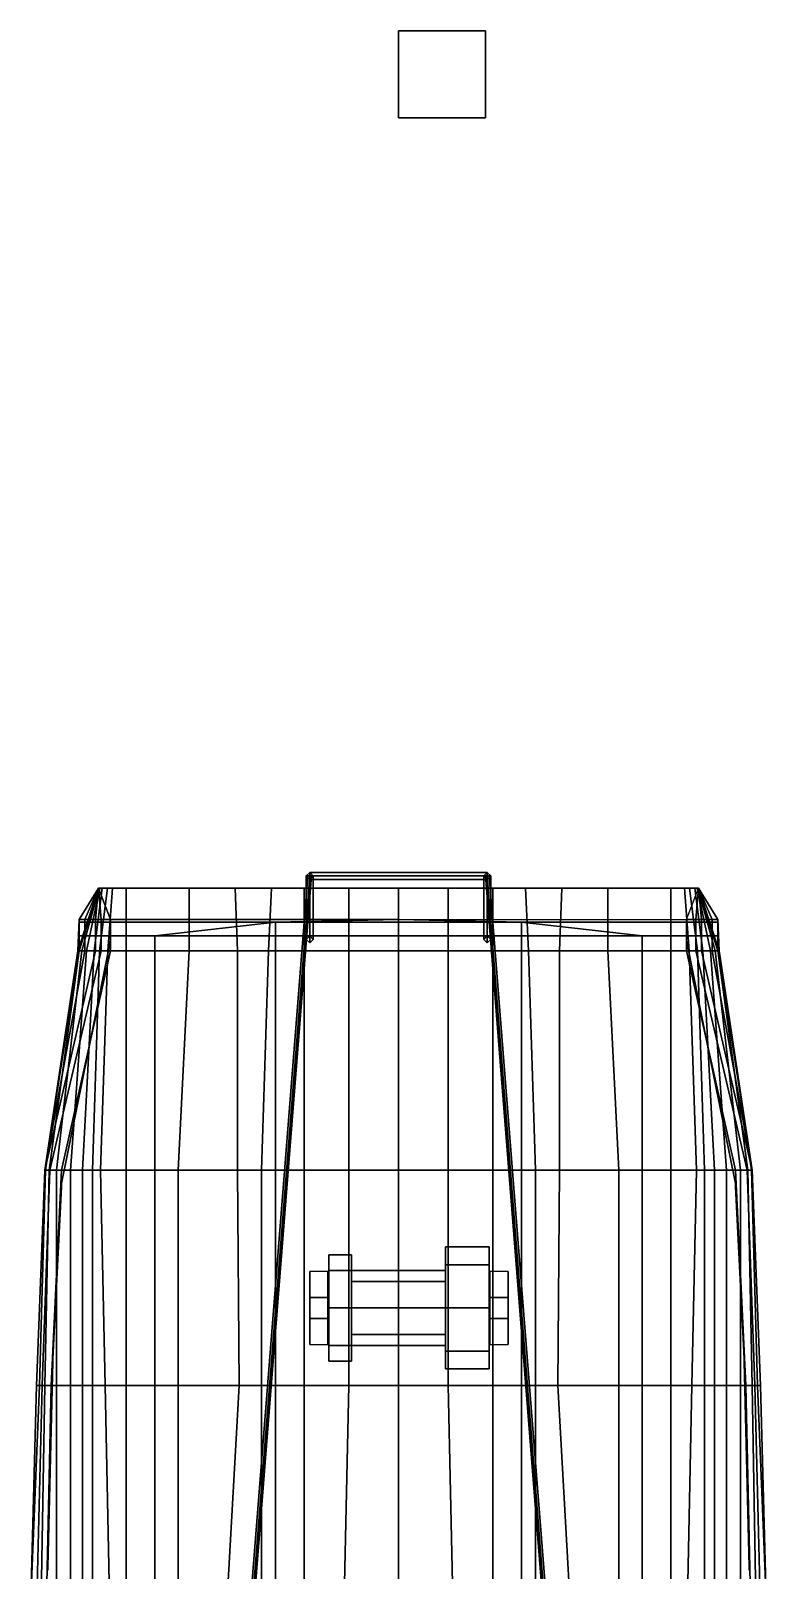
# Model space of a CAD drawing. Header units: millimetres. Extents: x -4.2 to 4.2, y -36.1 to 45.6.
# Drawn here: x -4.23 to 4.23, y 27.95 to 45.62 of the extents above; entities that cross this region are included whole.
import ezdxf

# ---------------------------------------------------------------- set-up
doc = ezdxf.new("R2010")
doc.units = ezdxf.units.MM
for name, color, linetype in [('h2', 7, 'Continuous'), ('railings', 6, 'Continuous'), ('superstructure', 3, 'Continuous')]:
    doc.layers.add(name, color=color, linetype=linetype)

msp = doc.modelspace()

# ---------------------------------------------------------------- linework, layer by layer
for points in [[(1, 45.62, 1), (1, 45.62), (0, 45.62), (0, 45.62, 1)], [(1, 45.62), (1, 44.62), (0, 44.62), (0, 45.62)], [(0, 45.62), (0, 44.62), (0, 44.62, 1), (0, 45.62, 1)], [(0, 45.62, 1), (0, 44.62, 1), (1, 44.62, 1), (1, 45.62, 1)], [(1, 44.62, 1), (1, 44.62), (1, 45.62), (1, 45.62, 1)], [(0, 44.62, 1), (0, 44.62), (1, 44.62), (1, 44.62, 1)], [(-3.445, 35.78, 0.245), (-3.445, 35.78, -0.21), (-3.685, 35.06, -0.21), (-3.67, 35.42, 1.425)], [(-3.445, 35.78, 0.245), (-3.445, 35.78, 0.245), (-3.67, 35.42, 1.425), (-3.605, 35.42, 2)], [(-3.445, 35.78, 0.245), (-3.445, 35.78, 0.245), (-3.605, 35.42, 2), (-3.48, 35.42, 2.575)], [(-3.445, 35.78, 0.245), (-3.445, 35.78, 0.245), (-3.48, 35.42, 2.575), (-3.415, 35.42, 2.675)], [(-3.445, 35.78, 0.245), (-3.445, 35.78, 0.245), (-3.415, 35.42, 2.675), (-3.31, 35.42, 2.72)], [(0, 35.78, 0.245), (-3.445, 35.78, 0.245), (-3.31, 35.42, 2.72), (0, 35.42, 2.82)], [(0, 35.78, -0.21), (-3.445, 35.78, -0.21), (-3.445, 35.78, 0.245), (0, 35.78, 0.245)], [(3.445, 35.78, 0.245), (0, 35.78, 0.245), (0, 35.42, 2.82), (3.31, 35.42, 2.72)], [(-3.67, 35.42, 1.425), (-3.685, 35.06, -0.21), (-3.685, 35.06, -0.21), (-3.67, 35.39, 1.605)], [(-3.67, 35.39, 1.605), (-3.685, 35.06, -0.21), (-3.685, 35.06, -0.21), (-3.67, 35.23, 1.735)], [(-3.605, 35.42, 2), (-3.67, 35.42, 1.425), (-3.67, 35.39, 1.605), (-3.605, 35.39, 2.18)], [(-3.605, 35.39, 2.18), (-3.67, 35.39, 1.605), (-3.67, 35.23, 1.735), (-3.605, 35.23, 2.31)], [(-3.48, 35.42, 2.575), (-3.605, 35.42, 2), (-3.605, 35.39, 2.18), (-3.48, 35.39, 2.755)], [(-3.48, 35.39, 2.755), (-3.605, 35.39, 2.18), (-3.605, 35.23, 2.31), (-3.48, 35.23, 2.885)], [(-3.415, 35.42, 2.675), (-3.48, 35.42, 2.575), (-3.48, 35.39, 2.755), (-3.415, 35.39, 2.855)], [(-3.415, 35.39, 2.855), (-3.48, 35.39, 2.755), (-3.48, 35.23, 2.885), (-3.415, 35.23, 2.985)], [(-3.31, 35.42, 2.72), (-3.415, 35.42, 2.675), (-3.415, 35.39, 2.855), (-3.31, 35.39, 2.9)], [(-3.31, 35.39, 2.9), (-3.415, 35.39, 2.855), (-3.415, 35.23, 2.985), (-3.31, 35.23, 3.03)], [(0, 35.42, 2.82), (-3.31, 35.42, 2.72), (-3.31, 35.39, 2.9), (-1.415, 35.39, 2.98)], [(-1.415, 35.39, 2.98), (-3.31, 35.39, 2.9), (-3.31, 35.23, 3.03), (-2.8, 35.23, 3.055)], [(-1.415, 35.39, 2.98), (-1.415, 35.39, 2.98), (-2.8, 35.23, 3.055), (-1.415, 35.23, 3.11)], [(0, 35.42, 2.82), (0, 35.42, 2.82), (-1.415, 35.39, 2.98)], [(0, 35.42, 2.82), (0, 35.42, 2.82), (-1.415, 35.39, 2.98), (0, 35.39, 3)], [(0, 35.39, 3), (-1.415, 35.39, 2.98), (-1.415, 35.23, 3.11), (0, 35.23, 3.13)], [(-3.67, 35.23, 1.735), (-3.685, 35.06, -0.21), (-3.685, 35.06, -0.21), (-3.67, 35.06, 1.735)], [(-3.605, 35.23, 2.31), (-3.67, 35.23, 1.735), (-3.67, 35.06, 1.735), (-3.605, 35.06, 2.31)], [(-3.48, 35.23, 2.885), (-3.605, 35.23, 2.31), (-3.605, 35.06, 2.31), (-3.48, 35.06, 2.885)], [(-3.415, 35.23, 2.985), (-3.48, 35.23, 2.885), (-3.48, 35.06, 2.885), (-3.415, 35.06, 2.985)], [(-3.31, 35.23, 3.03), (-3.415, 35.23, 2.985), (-3.415, 35.06, 2.985), (-3.31, 35.06, 3.03)], [(-3.48, 35.06, 2.885), (-4.065, 32.54, -0.21), (-4.065, 32.54, -0.21), (-4.065, 32.54, 2.885)], [(-3.415, 35.06, 2.985), (-3.48, 35.06, 2.885), (-4.065, 32.54, 2.885), (-4.005, 32.54, 2.965)], [(-3.605, 35.06, 2.31), (-3.67, 35.06, 1.735), (-4.065, 32.54, -0.21)], [(-3.67, 35.06, 1.735), (-3.685, 35.06, -0.21), (-3.685, 35.06, -0.21), (-4.065, 32.54, -0.21)], [(-3.48, 35.06, 2.885), (-3.605, 35.06, 2.31), (-4.065, 32.54, -0.21)], [(-3.31, 35.06, 3.03), (-3.415, 35.06, 2.985), (-4.005, 32.54, 2.965), (-3.87, 32.54, 3)], [(-4.065, 32.54, 2.885), (-4.065, 32.54, -0.21), (-4.16, 30.07, -0.21), (-4.16, 30.07, 2.885)], [(-4.005, 32.54, 2.965), (-4.065, 32.54, 2.885), (-4.16, 30.07, 2.885), (-4.095, 30.07, 2.965)], [(-3.87, 32.54, 3), (-4.005, 32.54, 2.965), (-4.095, 30.07, 2.965), (-3.99, 30.07, 2.995)], [(-4.16, 30.07, 2.885), (-4.16, 30.07, -0.21), (-4.225, 27.62, -0.21), (-4.225, 27.62, 2.885)], [(-4.095, 30.07, 2.965), (-4.16, 30.07, 2.885), (-4.225, 27.62, 2.885), (-4.155, 27.62, 2.965)], [(-3.99, 30.07, 2.995), (-4.095, 30.07, 2.965), (-4.155, 27.62, 2.965), (-4.045, 27.62, 2.99)]]:
    msp.add_3dface(points)
at = {"color": 1}
for points in [[(-3.44, 35.78, -0.52), (-3.44, 35.78, -0.52), (-3.67, 35.06, -0.52), (-3.685, 35.06, -0.345)], [(-3.445, 35.78, -0.21), (-3.44, 35.78, -0.52), (-3.685, 35.06, -0.345), (-3.685, 35.06, -0.21)], [(-3.44, 35.78, -0.52), (-3.44, 35.78, -0.52), (-3.64, 35.06, -0.64), (-3.67, 35.06, -0.52)], [(-3.44, 35.78, -0.52), (-3.43, 35.78, -0.67), (-3.585, 35.06, -0.74), (-3.64, 35.06, -0.64)], [(-3.43, 35.78, -0.67), (-3.405, 35.78, -0.735), (-3.495, 35.06, -0.825), (-3.585, 35.06, -0.74)], [(-3.405, 35.78, -0.735), (-3.345, 35.78, -0.785), (-3.435, 35.06, -0.855), (-3.495, 35.06, -0.825)], [(-1.46, 35.78, -0.345), (-1.875, 35.78, -0.345), (-3.445, 35.78, -0.21), (0, 35.78, -0.21)], [(-2.405, 35.78, -0.475), (-3.13, 35.78, -0.73), (-3.445, 35.78, -0.21)], [(-1.875, 35.78, -0.345), (-2.405, 35.78, -0.475), (-3.445, 35.78, -0.21)], [(-3.13, 35.78, -0.73), (-3.285, 35.78, -0.785), (-3.445, 35.78, -0.21)], [(-3.285, 35.78, -0.785), (-3.345, 35.78, -0.785), (-3.44, 35.78, -0.52), (-3.445, 35.78, -0.21)], [(-3.345, 35.78, -0.785), (-3.405, 35.78, -0.735), (-3.43, 35.78, -0.67), (-3.44, 35.78, -0.52)], [(-3.34, 35.06, -0.855), (-3.435, 35.06, -0.855), (-3.345, 35.78, -0.785), (-3.285, 35.78, -0.785)], [(-3.13, 35.06, -0.75), (-3.34, 35.06, -0.855), (-3.285, 35.78, -0.785), (-3.13, 35.78, -0.73)], [(-2.405, 35.06, -0.5), (-3.13, 35.06, -0.75), (-3.13, 35.78, -0.73), (-2.405, 35.78, -0.475)], [(-1.85, 35.06, -0.42), (-2.405, 35.06, -0.5), (-2.405, 35.78, -0.475), (-1.875, 35.78, -0.345)], [(-1.495, 35.06, -0.42), (-1.85, 35.06, -0.42), (-1.875, 35.78, -0.345), (-1.46, 35.78, -0.345)], [(-1.085, 35.06, -0.485), (-1.495, 35.06, -0.42), (-1.46, 35.78, -0.345), (-1.085, 35.78, -0.405)], [(-1.085, 35.78, -0.405), (-1.46, 35.78, -0.345), (0, 35.78, -0.21)], [(-0.57, 35.06, -0.595), (-1.085, 35.06, -0.485), (-1.085, 35.78, -0.405), (-0.57, 35.78, -0.535)], [(-0.57, 35.78, -0.54), (-1.085, 35.78, -0.405), (0, 35.78, -0.21)], [(0, 35.06, -0.77), (-0.57, 35.06, -0.595), (-0.57, 35.78, -0.535), (0, 35.78, -0.715)], [(0, 35.78, -0.715), (-0.57, 35.78, -0.54), (0, 35.78, -0.21)], [(-3.685, 35.06, -0.21), (-3.685, 35.06, -0.345), (-4.055, 32.54, -0.345), (-4.065, 32.54, -0.21)], [(-3.685, 35.06, -0.345), (-3.67, 35.06, -0.52), (-4.015, 32.54, -0.52), (-4.055, 32.54, -0.345)], [(-3.67, 35.06, -0.52), (-3.64, 35.06, -0.64), (-3.93, 32.54, -0.685), (-4.015, 32.54, -0.52)], [(-3.64, 35.06, -0.64), (-3.585, 35.06, -0.74), (-3.77, 32.54, -0.84), (-3.93, 32.54, -0.685)], [(-3.585, 35.06, -0.74), (-3.495, 35.06, -0.825), (-3.63, 32.54, -0.93), (-3.77, 32.54, -0.84)], [(-3.495, 35.06, -0.825), (-3.435, 35.06, -0.855), (-3.515, 32.54, -0.97), (-3.63, 32.54, -0.93)], [(-3.425, 32.54, -0.97), (-3.515, 32.54, -0.97), (-3.435, 35.06, -0.855), (-3.34, 35.06, -0.855)], [(-3.13, 32.54, -0.82), (-3.425, 32.54, -0.97), (-3.34, 35.06, -0.855), (-3.13, 35.06, -0.75)], [(-2.53, 32.54, -0.515), (-3.13, 32.54, -0.82), (-3.13, 35.06, -0.75), (-2.405, 35.06, -0.5)], [(-1.85, 32.54, -0.46), (-2.53, 32.54, -0.515), (-2.405, 35.06, -0.5), (-1.85, 35.06, -0.42)], [(-1.575, 32.54, -0.46), (-1.85, 32.54, -0.46), (-1.85, 35.06, -0.42), (-1.495, 35.06, -0.42)], [(-1.085, 32.54, -0.53), (-1.575, 32.54, -0.46), (-1.495, 35.06, -0.42), (-1.085, 35.06, -0.485)], [(-0.57, 32.54, -0.64), (-1.085, 32.54, -0.53), (-1.085, 35.06, -0.485), (-0.57, 35.06, -0.595)], [(0, 32.54, -0.83), (-0.57, 32.54, -0.64), (-0.57, 35.06, -0.595), (0, 35.06, -0.77)], [(-4.065, 32.54, -0.21), (-4.055, 32.54, -0.345), (-4.125, 30.07, -0.525), (-4.16, 30.07, -0.21)], [(-4.055, 32.54, -0.345), (-4.015, 32.54, -0.52), (-4.065, 30.07, -0.68), (-4.125, 30.07, -0.525)], [(-4.015, 32.54, -0.52), (-3.93, 32.54, -0.685), (-3.93, 30.07, -0.875), (-4.065, 30.07, -0.68)], [(-3.93, 32.54, -0.685), (-3.77, 32.54, -0.84), (-3.77, 30.07, -1.005), (-3.93, 30.07, -0.875)], [(-3.77, 32.54, -0.84), (-3.63, 32.54, -0.93), (-3.63, 30.07, -1.07), (-3.77, 30.07, -1.005)], [(-3.63, 32.54, -0.93), (-3.515, 32.54, -0.97), (-3.515, 30.07, -1.09), (-3.63, 30.07, -1.07)], [(-3.37, 30.07, -1.09), (-3.515, 30.07, -1.09), (-3.515, 32.54, -0.97), (-3.425, 32.54, -0.97)], [(-3.13, 30.07, -0.96), (-3.37, 30.07, -1.09), (-3.425, 32.54, -0.97), (-3.13, 32.54, -0.82)], [(-2.53, 30.07, -0.66), (-3.13, 30.07, -0.96), (-3.13, 32.54, -0.82), (-2.53, 32.54, -0.515)], [(-1.83, 30.07, -0.485), (-2.53, 30.07, -0.66), (-2.53, 32.54, -0.515), (-1.85, 32.54, -0.46)], [(-1.575, 30.07, -0.485), (-1.83, 30.07, -0.485), (-1.85, 32.54, -0.46), (-1.575, 32.54, -0.46)], [(-1.085, 30.07, -0.575), (-1.575, 30.07, -0.485), (-1.575, 32.54, -0.46), (-1.085, 32.54, -0.53)], [(-0.57, 30.07, -0.735), (-1.085, 30.07, -0.575), (-1.085, 32.54, -0.53), (-0.57, 32.54, -0.64)], [(0, 30.07, -0.985), (-0.57, 30.07, -0.735), (-0.57, 32.54, -0.64), (0, 32.54, -0.83)], [(-4.125, 30.07, -0.525), (-4.065, 30.07, -0.68), (-4.105, 27.62, -0.84), (-4.225, 27.62, -0.525)], [(-4.16, 30.07, -0.21), (-4.125, 30.07, -0.525), (-4.225, 27.62, -0.525), (-4.225, 27.62, -0.21)], [(-4.065, 30.07, -0.68), (-3.93, 30.07, -0.875), (-3.93, 27.62, -1.055), (-4.105, 27.62, -0.84)], [(-3.93, 30.07, -0.875), (-3.77, 30.07, -1.005), (-3.77, 27.62, -1.17), (-3.93, 27.62, -1.055)], [(-3.77, 30.07, -1.005), (-3.63, 30.07, -1.07), (-3.63, 27.62, -1.225), (-3.77, 27.62, -1.17)], [(-3.63, 30.07, -1.07), (-3.515, 30.07, -1.09), (-3.515, 27.62, -1.25), (-3.63, 27.62, -1.225)], [(-3.32, 27.62, -1.25), (-3.515, 27.62, -1.25), (-3.515, 30.07, -1.09), (-3.37, 30.07, -1.09)], [(-3.13, 27.62, -1.17), (-3.32, 27.62, -1.25), (-3.37, 30.07, -1.09), (-3.13, 30.07, -0.96)], [(-2.53, 27.62, -0.84), (-3.13, 27.62, -1.17), (-3.13, 30.07, -0.96), (-2.53, 30.07, -0.66)], [(-1.97, 27.62, -0.7), (-2.53, 27.62, -0.84), (-2.53, 30.07, -0.66), (-1.83, 30.07, -0.485)], [(-1.575, 27.62, -0.7), (-1.97, 27.62, -0.7), (-1.83, 30.07, -0.485), (-1.575, 30.07, -0.485)], [(-1.085, 27.62, -0.835), (-1.575, 27.62, -0.7), (-1.575, 30.07, -0.485), (-1.085, 30.07, -0.575)], [(-0.625, 27.62, -1.065), (-1.085, 27.62, -0.835), (-1.085, 30.07, -0.575), (-0.57, 30.07, -0.735)], [(0, 27.62, -1.48), (-0.625, 27.62, -1.065), (-0.57, 30.07, -0.735), (0, 30.07, -0.985)]]:
    msp.add_3dface(points, dxfattribs=at)
at = {"color": 2}
for points in [[(-2.8, 35.23, 3.055), (-3.31, 35.23, 3.03), (-3.31, 35.06, 3.03), (-2.8, 35.06, 3.055)], [(-1.415, 35.23, 3.11), (-2.8, 35.23, 3.055), (-2.8, 35.06, 3.055), (-1.415, 35.06, 3.11)], [(0, 35.23, 3.13), (-1.415, 35.23, 3.11), (-1.415, 35.06, 3.11), (0, 35.06, 3.13)], [(-2.8, 35.06, 3.055), (-3.31, 35.06, 3.03), (-3.87, 32.54, 3), (-2.8, 32.54, 3.055)], [(-1.415, 35.06, 3.11), (-2.8, 35.06, 3.055), (-2.8, 32.54, 3.055), (-1.415, 32.54, 3.11)], [(0, 35.06, 3.13), (-1.415, 35.06, 3.11), (-1.415, 32.54, 3.11), (0, 32.54, 3.13)], [(-2.8, 32.54, 3.055), (-3.87, 32.54, 3), (-3.99, 30.07, 2.995), (-2.8, 30.07, 3.055)], [(-1.415, 32.54, 3.11), (-2.8, 32.54, 3.055), (-2.8, 30.07, 3.055), (-1.415, 30.07, 3.11)], [(0, 32.54, 3.13), (-1.415, 32.54, 3.11), (-1.415, 30.07, 3.11), (0, 30.07, 3.13)], [(-2.8, 30.07, 3.055), (-3.99, 30.07, 2.995), (-4.045, 27.62, 2.99), (-2.8, 27.62, 3.055)], [(-1.415, 30.07, 3.11), (-2.8, 30.07, 3.055), (-2.8, 27.62, 3.055), (-1.415, 27.62, 3.11)], [(0, 30.07, 3.13), (-1.415, 30.07, 3.11), (-1.415, 27.62, 3.11), (0, 27.62, 3.13)]]:
    msp.add_3dface(points, dxfattribs=at)
at = {"layer": 'h2'}
for points in [[(0, 35.78, -0.21), (3.445, 35.78, -0.21), (3.445, 35.78, 0.245), (0, 35.78, 0.245)], [(3.445, 35.78, 0.245), (3.445, 35.78, 0.245), (3.415, 35.42, 2.675), (3.31, 35.42, 2.72)], [(3.445, 35.78, 0.245), (3.445, 35.78, 0.245), (3.48, 35.42, 2.575), (3.415, 35.42, 2.675)], [(3.445, 35.78, 0.245), (3.445, 35.78, 0.245), (3.605, 35.42, 2), (3.48, 35.42, 2.575)], [(3.445, 35.78, 0.245), (3.445, 35.78, -0.21), (3.685, 35.06, -0.21), (3.67, 35.42, 1.425)], [(3.445, 35.78, 0.245), (3.445, 35.78, 0.245), (3.67, 35.42, 1.425), (3.605, 35.42, 2)], [(0, 35.42, 2.82), (0, 35.42, 2.82), (1.415, 35.39, 2.98), (0, 35.39, 3)], [(0, 35.42, 2.82), (0, 35.42, 2.82), (1.415, 35.39, 2.98)], [(0, 35.42, 2.82), (3.31, 35.42, 2.72), (3.31, 35.39, 2.9), (1.415, 35.39, 2.98)], [(0, 35.39, 3), (1.415, 35.39, 2.98), (1.415, 35.23, 3.11), (0, 35.23, 3.13)], [(1.415, 35.39, 2.98), (1.415, 35.39, 2.98), (2.8, 35.23, 3.055), (1.415, 35.23, 3.11)], [(1.415, 35.39, 2.98), (3.31, 35.39, 2.9), (3.31, 35.23, 3.03), (2.8, 35.23, 3.055)], [(3.31, 35.42, 2.72), (3.415, 35.42, 2.675), (3.415, 35.39, 2.855), (3.31, 35.39, 2.9)], [(3.31, 35.39, 2.9), (3.415, 35.39, 2.855), (3.415, 35.23, 2.985), (3.31, 35.23, 3.03)], [(3.415, 35.42, 2.675), (3.48, 35.42, 2.575), (3.48, 35.39, 2.755), (3.415, 35.39, 2.855)], [(3.415, 35.39, 2.855), (3.48, 35.39, 2.755), (3.48, 35.23, 2.885), (3.415, 35.23, 2.985)], [(3.48, 35.42, 2.575), (3.605, 35.42, 2), (3.605, 35.39, 2.18), (3.48, 35.39, 2.755)], [(3.48, 35.39, 2.755), (3.605, 35.39, 2.18), (3.605, 35.23, 2.31), (3.48, 35.23, 2.885)], [(3.605, 35.42, 2), (3.67, 35.42, 1.425), (3.67, 35.39, 1.605), (3.605, 35.39, 2.18)], [(3.605, 35.39, 2.18), (3.67, 35.39, 1.605), (3.67, 35.23, 1.735), (3.605, 35.23, 2.31)], [(3.67, 35.42, 1.425), (3.685, 35.06, -0.21), (3.685, 35.06, -0.21), (3.67, 35.39, 1.605)], [(3.67, 35.39, 1.605), (3.685, 35.06, -0.21), (3.685, 35.06, -0.21), (3.67, 35.23, 1.735)], [(3.31, 35.23, 3.03), (3.415, 35.23, 2.985), (3.415, 35.06, 2.985), (3.31, 35.06, 3.03)], [(3.415, 35.23, 2.985), (3.48, 35.23, 2.885), (3.48, 35.06, 2.885), (3.415, 35.06, 2.985)], [(3.48, 35.23, 2.885), (3.605, 35.23, 2.31), (3.605, 35.06, 2.31), (3.48, 35.06, 2.885)], [(3.605, 35.23, 2.31), (3.67, 35.23, 1.735), (3.67, 35.06, 1.735), (3.605, 35.06, 2.31)], [(3.67, 35.23, 1.735), (3.685, 35.06, -0.21), (3.685, 35.06, -0.21), (3.67, 35.06, 1.735)], [(3.31, 35.06, 3.03), (3.415, 35.06, 2.985), (4.005, 32.54, 2.965), (3.87, 32.54, 3)], [(3.415, 35.06, 2.985), (3.48, 35.06, 2.885), (4.065, 32.54, 2.885), (4.005, 32.54, 2.965)], [(3.48, 35.06, 2.885), (3.605, 35.06, 2.31), (4.065, 32.54, -0.21)], [(3.48, 35.06, 2.885), (4.065, 32.54, -0.21), (4.065, 32.54, -0.21), (4.065, 32.54, 2.885)], [(3.605, 35.06, 2.31), (3.67, 35.06, 1.735), (4.065, 32.54, -0.21)], [(3.67, 35.06, 1.735), (3.685, 35.06, -0.21), (3.685, 35.06, -0.21), (4.065, 32.54, -0.21)], [(3.87, 32.54, 3), (4.005, 32.54, 2.965), (4.095, 30.07, 2.965), (3.99, 30.07, 2.995)], [(4.005, 32.54, 2.965), (4.065, 32.54, 2.885), (4.16, 30.07, 2.885), (4.095, 30.07, 2.965)], [(4.065, 32.54, 2.885), (4.065, 32.54, -0.21), (4.16, 30.07, -0.21), (4.16, 30.07, 2.885)], [(3.99, 30.07, 2.995), (4.095, 30.07, 2.965), (4.155, 27.62, 2.965), (4.045, 27.62, 2.99)], [(4.095, 30.07, 2.965), (4.16, 30.07, 2.885), (4.225, 27.62, 2.885), (4.155, 27.62, 2.965)], [(4.16, 30.07, 2.885), (4.16, 30.07, -0.21), (4.225, 27.62, -0.21), (4.225, 27.62, 2.885)]]:
    msp.add_3dface(points, dxfattribs=at)
at = {"layer": 'h2', "color": 1}
for points in [[(1.46, 35.78, -0.345), (1.875, 35.78, -0.345), (3.445, 35.78, -0.21), (0, 35.78, -0.21)], [(0.57, 35.78, -0.54), (1.085, 35.78, -0.405), (0, 35.78, -0.21)], [(1.085, 35.78, -0.405), (1.46, 35.78, -0.345), (0, 35.78, -0.21)], [(0, 35.78, -0.715), (0.57, 35.78, -0.54), (0, 35.78, -0.21)], [(0, 35.06, -0.77), (0.57, 35.06, -0.595), (0.57, 35.78, -0.535), (0, 35.78, -0.715)], [(0.57, 35.06, -0.595), (1.085, 35.06, -0.485), (1.085, 35.78, -0.405), (0.57, 35.78, -0.535)], [(1.085, 35.06, -0.485), (1.495, 35.06, -0.42), (1.46, 35.78, -0.345), (1.085, 35.78, -0.405)], [(1.495, 35.06, -0.42), (1.85, 35.06, -0.42), (1.875, 35.78, -0.345), (1.46, 35.78, -0.345)], [(1.85, 35.06, -0.42), (2.405, 35.06, -0.5), (2.405, 35.78, -0.475), (1.875, 35.78, -0.345)], [(1.875, 35.78, -0.345), (2.405, 35.78, -0.475), (3.445, 35.78, -0.21)], [(2.405, 35.78, -0.475), (3.13, 35.78, -0.73), (3.445, 35.78, -0.21)], [(2.405, 35.06, -0.5), (3.13, 35.06, -0.75), (3.13, 35.78, -0.73), (2.405, 35.78, -0.475)], [(3.13, 35.78, -0.73), (3.285, 35.78, -0.785), (3.445, 35.78, -0.21)], [(3.13, 35.06, -0.75), (3.34, 35.06, -0.855), (3.285, 35.78, -0.785), (3.13, 35.78, -0.73)], [(3.285, 35.78, -0.785), (3.345, 35.78, -0.785), (3.44, 35.78, -0.52), (3.445, 35.78, -0.21)], [(3.34, 35.06, -0.855), (3.435, 35.06, -0.855), (3.345, 35.78, -0.785), (3.285, 35.78, -0.785)], [(3.345, 35.78, -0.785), (3.405, 35.78, -0.735), (3.43, 35.78, -0.67), (3.44, 35.78, -0.52)], [(3.405, 35.78, -0.735), (3.345, 35.78, -0.785), (3.435, 35.06, -0.855), (3.495, 35.06, -0.825)], [(3.43, 35.78, -0.67), (3.405, 35.78, -0.735), (3.495, 35.06, -0.825), (3.585, 35.06, -0.74)], [(3.44, 35.78, -0.52), (3.43, 35.78, -0.67), (3.585, 35.06, -0.74), (3.64, 35.06, -0.64)], [(3.445, 35.78, -0.21), (3.44, 35.78, -0.52), (3.685, 35.06, -0.345), (3.685, 35.06, -0.21)], [(3.44, 35.78, -0.52), (3.44, 35.78, -0.52), (3.67, 35.06, -0.52), (3.685, 35.06, -0.345)], [(3.44, 35.78, -0.52), (3.44, 35.78, -0.52), (3.64, 35.06, -0.64), (3.67, 35.06, -0.52)], [(0, 32.54, -0.83), (0.57, 32.54, -0.64), (0.57, 35.06, -0.595), (0, 35.06, -0.77)], [(0.57, 32.54, -0.64), (1.085, 32.54, -0.53), (1.085, 35.06, -0.485), (0.57, 35.06, -0.595)], [(1.085, 32.54, -0.53), (1.575, 32.54, -0.46), (1.495, 35.06, -0.42), (1.085, 35.06, -0.485)], [(1.575, 32.54, -0.46), (1.85, 32.54, -0.46), (1.85, 35.06, -0.42), (1.495, 35.06, -0.42)], [(1.85, 32.54, -0.46), (2.53, 32.54, -0.515), (2.405, 35.06, -0.5), (1.85, 35.06, -0.42)], [(2.53, 32.54, -0.515), (3.13, 32.54, -0.82), (3.13, 35.06, -0.75), (2.405, 35.06, -0.5)], [(3.13, 32.54, -0.82), (3.425, 32.54, -0.97), (3.34, 35.06, -0.855), (3.13, 35.06, -0.75)], [(3.425, 32.54, -0.97), (3.515, 32.54, -0.97), (3.435, 35.06, -0.855), (3.34, 35.06, -0.855)], [(3.495, 35.06, -0.825), (3.435, 35.06, -0.855), (3.515, 32.54, -0.97), (3.63, 32.54, -0.93)], [(3.585, 35.06, -0.74), (3.495, 35.06, -0.825), (3.63, 32.54, -0.93), (3.77, 32.54, -0.84)], [(3.64, 35.06, -0.64), (3.585, 35.06, -0.74), (3.77, 32.54, -0.84), (3.93, 32.54, -0.685)], [(3.67, 35.06, -0.52), (3.64, 35.06, -0.64), (3.93, 32.54, -0.685), (4.015, 32.54, -0.52)], [(3.685, 35.06, -0.345), (3.67, 35.06, -0.52), (4.015, 32.54, -0.52), (4.055, 32.54, -0.345)], [(3.685, 35.06, -0.21), (3.685, 35.06, -0.345), (4.055, 32.54, -0.345), (4.065, 32.54, -0.21)], [(0, 30.07, -0.985), (0.57, 30.07, -0.735), (0.57, 32.54, -0.64), (0, 32.54, -0.83)], [(0.57, 30.07, -0.735), (1.085, 30.07, -0.575), (1.085, 32.54, -0.53), (0.57, 32.54, -0.64)], [(1.085, 30.07, -0.575), (1.575, 30.07, -0.485), (1.575, 32.54, -0.46), (1.085, 32.54, -0.53)], [(1.575, 30.07, -0.485), (1.83, 30.07, -0.485), (1.85, 32.54, -0.46), (1.575, 32.54, -0.46)], [(1.83, 30.07, -0.485), (2.53, 30.07, -0.66), (2.53, 32.54, -0.515), (1.85, 32.54, -0.46)], [(2.53, 30.07, -0.66), (3.13, 30.07, -0.96), (3.13, 32.54, -0.82), (2.53, 32.54, -0.515)], [(3.13, 30.07, -0.96), (3.37, 30.07, -1.09), (3.425, 32.54, -0.97), (3.13, 32.54, -0.82)], [(3.37, 30.07, -1.09), (3.515, 30.07, -1.09), (3.515, 32.54, -0.97), (3.425, 32.54, -0.97)], [(3.63, 32.54, -0.93), (3.515, 32.54, -0.97), (3.515, 30.07, -1.09), (3.63, 30.07, -1.07)], [(3.77, 32.54, -0.84), (3.63, 32.54, -0.93), (3.63, 30.07, -1.07), (3.77, 30.07, -1.005)], [(3.93, 32.54, -0.685), (3.77, 32.54, -0.84), (3.77, 30.07, -1.005), (3.93, 30.07, -0.875)], [(4.015, 32.54, -0.52), (3.93, 32.54, -0.685), (3.93, 30.07, -0.875), (4.065, 30.07, -0.68)], [(4.055, 32.54, -0.345), (4.015, 32.54, -0.52), (4.065, 30.07, -0.68), (4.125, 30.07, -0.525)], [(4.065, 32.54, -0.21), (4.055, 32.54, -0.345), (4.125, 30.07, -0.525), (4.16, 30.07, -0.21)], [(0, 27.62, -1.48), (0.625, 27.62, -1.065), (0.57, 30.07, -0.735), (0, 30.07, -0.985)], [(0.625, 27.62, -1.065), (1.085, 27.62, -0.835), (1.085, 30.07, -0.575), (0.57, 30.07, -0.735)], [(1.085, 27.62, -0.835), (1.575, 27.62, -0.7), (1.575, 30.07, -0.485), (1.085, 30.07, -0.575)], [(1.575, 27.62, -0.7), (1.97, 27.62, -0.7), (1.83, 30.07, -0.485), (1.575, 30.07, -0.485)], [(1.97, 27.62, -0.7), (2.53, 27.62, -0.84), (2.53, 30.07, -0.66), (1.83, 30.07, -0.485)], [(2.53, 27.62, -0.84), (3.13, 27.62, -1.17), (3.13, 30.07, -0.96), (2.53, 30.07, -0.66)], [(3.13, 27.62, -1.17), (3.32, 27.62, -1.25), (3.37, 30.07, -1.09), (3.13, 30.07, -0.96)], [(3.32, 27.62, -1.25), (3.515, 27.62, -1.25), (3.515, 30.07, -1.09), (3.37, 30.07, -1.09)], [(3.63, 30.07, -1.07), (3.515, 30.07, -1.09), (3.515, 27.62, -1.25), (3.63, 27.62, -1.225)], [(3.77, 30.07, -1.005), (3.63, 30.07, -1.07), (3.63, 27.62, -1.225), (3.77, 27.62, -1.17)], [(3.93, 30.07, -0.875), (3.77, 30.07, -1.005), (3.77, 27.62, -1.17), (3.93, 27.62, -1.055)], [(4.065, 30.07, -0.68), (3.93, 30.07, -0.875), (3.93, 27.62, -1.055), (4.105, 27.62, -0.84)], [(4.125, 30.07, -0.525), (4.065, 30.07, -0.68), (4.105, 27.62, -0.84), (4.225, 27.62, -0.525)], [(4.16, 30.07, -0.21), (4.125, 30.07, -0.525), (4.225, 27.62, -0.525), (4.225, 27.62, -0.21)]]:
    msp.add_3dface(points, dxfattribs=at)
at = {"layer": 'h2', "color": 2}
for points in [[(0, 35.23, 3.13), (1.415, 35.23, 3.11), (1.415, 35.06, 3.11), (0, 35.06, 3.13)], [(1.415, 35.23, 3.11), (2.8, 35.23, 3.055), (2.8, 35.06, 3.055), (1.415, 35.06, 3.11)], [(2.8, 35.23, 3.055), (3.31, 35.23, 3.03), (3.31, 35.06, 3.03), (2.8, 35.06, 3.055)], [(0, 35.06, 3.13), (1.415, 35.06, 3.11), (1.415, 32.54, 3.11), (0, 32.54, 3.13)], [(1.415, 35.06, 3.11), (2.8, 35.06, 3.055), (2.8, 32.54, 3.055), (1.415, 32.54, 3.11)], [(2.8, 35.06, 3.055), (3.31, 35.06, 3.03), (3.87, 32.54, 3), (2.8, 32.54, 3.055)], [(0, 32.54, 3.13), (1.415, 32.54, 3.11), (1.415, 30.07, 3.11), (0, 30.07, 3.13)], [(1.415, 32.54, 3.11), (2.8, 32.54, 3.055), (2.8, 30.07, 3.055), (1.415, 30.07, 3.11)], [(2.8, 32.54, 3.055), (3.87, 32.54, 3), (3.99, 30.07, 2.995), (2.8, 30.07, 3.055)], [(0, 30.07, 3.13), (1.415, 30.07, 3.11), (1.415, 27.62, 3.11), (0, 27.62, 3.13)], [(1.415, 30.07, 3.11), (2.8, 30.07, 3.055), (2.8, 27.62, 3.055), (1.415, 27.62, 3.11)], [(2.8, 30.07, 3.055), (3.99, 30.07, 2.995), (4.045, 27.62, 2.99), (2.8, 27.62, 3.055)]]:
    msp.add_3dface(points, dxfattribs=at)
at = {"layer": 'railings'}
for points in [[(-3.31, 35.18, 4.34), (-3.56, 33.92, 4.32), (-3.56, 33.92, 4.28), (-3.31, 35.18, 4.3)], [(-3.31, 35.18, 4.34), (-3.56, 33.92, 4.32), (-3.56, 33.92, 4.28), (-3.31, 35.18, 4.3)], [(-3.31, 35.18, 3.75), (-3.56, 33.92, 3.73), (-3.56, 33.92, 3.69), (-3.31, 35.18, 3.71)], [(-3.31, 35.18, 3.75), (-3.56, 33.92, 3.73), (-3.56, 33.92, 3.69), (-3.31, 35.18, 3.71)], [(-3.31, 35.18, 4.34), (-3.31, 35.18, 3.03), (-3.31, 35.22, 3.03), (-3.31, 35.22, 4.34)], [(-3.31, 35.18, 4.34), (-3.31, 35.18, 3.03), (-3.31, 35.22, 3.03), (-3.31, 35.22, 4.34)], [(3.31, 35.18, 4.34), (3.31, 35.18, 3.03), (3.31, 35.22, 3.03), (3.31, 35.22, 4.34)], [(3.31, 35.18, 4.34), (3.31, 35.18, 3.03), (3.31, 35.22, 3.03), (3.31, 35.22, 4.34)], [(3.31, 35.18, 3.75), (3.56, 33.92, 3.73), (3.56, 33.92, 3.69), (3.31, 35.18, 3.71)], [(3.31, 35.18, 3.75), (3.56, 33.92, 3.73), (3.56, 33.92, 3.69), (3.31, 35.18, 3.71)], [(3.31, 35.18, 4.34), (3.56, 33.92, 4.32), (3.56, 33.92, 4.28), (3.31, 35.18, 4.3)], [(3.31, 35.18, 4.34), (3.56, 33.92, 4.32), (3.56, 33.92, 4.28), (3.31, 35.18, 4.3)], [(-3.57, 33.88, 4.32), (-3.87, 32.39, 4.3), (-3.87, 32.39, 4.26), (-3.57, 33.88, 4.28)], [(-3.57, 33.88, 4.32), (-3.87, 32.39, 4.3), (-3.87, 32.39, 4.26), (-3.57, 33.88, 4.28)], [(-3.57, 33.88, 3.73), (-3.87, 32.39, 3.71), (-3.87, 32.39, 3.67), (-3.57, 33.88, 3.69)], [(-3.57, 33.88, 3.73), (-3.87, 32.39, 3.71), (-3.87, 32.39, 3.67), (-3.57, 33.88, 3.69)], [(-3.57, 33.88, 4.32), (-3.57, 33.88, 3.01), (-3.56, 33.92, 3.01), (-3.56, 33.92, 4.32)], [(-3.57, 33.88, 4.32), (-3.57, 33.88, 3.01), (-3.56, 33.92, 3.01), (-3.56, 33.92, 4.32)], [(3.57, 33.88, 4.32), (3.57, 33.88, 3.01), (3.56, 33.92, 3.01), (3.56, 33.92, 4.32)], [(3.57, 33.88, 4.32), (3.57, 33.88, 3.01), (3.56, 33.92, 3.01), (3.56, 33.92, 4.32)], [(3.57, 33.88, 3.73), (3.87, 32.39, 3.71), (3.87, 32.39, 3.67), (3.57, 33.88, 3.69)], [(3.57, 33.88, 3.73), (3.87, 32.39, 3.71), (3.87, 32.39, 3.67), (3.57, 33.88, 3.69)], [(3.57, 33.88, 4.32), (3.87, 32.39, 4.3), (3.87, 32.39, 4.26), (3.57, 33.88, 4.28)], [(3.57, 33.88, 4.32), (3.87, 32.39, 4.3), (3.87, 32.39, 4.26), (3.57, 33.88, 4.28)], [(-3.87, 32.35, 4.3), (-3.97, 30.38, 4.3), (-3.97, 30.38, 4.26), (-3.87, 32.35, 4.26)], [(-3.87, 32.35, 4.3), (-3.97, 30.38, 4.3), (-3.97, 30.38, 4.26), (-3.87, 32.35, 4.26)], [(-3.87, 32.35, 3.71), (-3.97, 30.38, 3.71), (-3.97, 30.38, 3.67), (-3.87, 32.35, 3.67)], [(-3.87, 32.35, 3.71), (-3.97, 30.38, 3.71), (-3.97, 30.38, 3.67), (-3.87, 32.35, 3.67)], [(-3.87, 32.35, 4.3), (-3.87, 32.35, 2.99), (-3.87, 32.39, 2.99), (-3.87, 32.39, 4.3)], [(-3.87, 32.35, 4.3), (-3.87, 32.35, 2.99), (-3.87, 32.39, 2.99), (-3.87, 32.39, 4.3)], [(3.87, 32.35, 4.3), (3.87, 32.35, 2.99), (3.87, 32.39, 2.99), (3.87, 32.39, 4.3)], [(3.87, 32.35, 4.3), (3.87, 32.35, 2.99), (3.87, 32.39, 2.99), (3.87, 32.39, 4.3)], [(3.87, 32.35, 3.71), (3.97, 30.38, 3.71), (3.97, 30.38, 3.67), (3.87, 32.35, 3.67)], [(3.87, 32.35, 3.71), (3.97, 30.38, 3.71), (3.97, 30.38, 3.67), (3.87, 32.35, 3.67)], [(3.87, 32.35, 4.3), (3.97, 30.38, 4.3), (3.97, 30.38, 4.26), (3.87, 32.35, 4.26)], [(3.87, 32.35, 4.3), (3.97, 30.38, 4.3), (3.97, 30.38, 4.26), (3.87, 32.35, 4.26)], [(-3.97, 30.34, 4.3), (-4.03, 27.99, 4.3), (-4.03, 27.99, 4.26), (-3.97, 30.34, 4.26)], [(-3.97, 30.34, 4.3), (-4.03, 27.99, 4.3), (-4.03, 27.99, 4.26), (-3.97, 30.34, 4.26)], [(-3.97, 30.34, 3.71), (-4.03, 27.99, 3.71), (-4.03, 27.99, 3.67), (-3.97, 30.34, 3.67)], [(-3.97, 30.34, 3.71), (-4.03, 27.99, 3.71), (-4.03, 27.99, 3.67), (-3.97, 30.34, 3.67)], [(-3.97, 30.34, 4.3), (-3.97, 30.34, 2.99), (-3.97, 30.38, 2.99), (-3.97, 30.38, 4.3)], [(-3.97, 30.34, 4.3), (-3.97, 30.34, 2.99), (-3.97, 30.38, 2.99), (-3.97, 30.38, 4.3)], [(3.97, 30.34, 4.3), (3.97, 30.34, 2.99), (3.97, 30.38, 2.99), (3.97, 30.38, 4.3)], [(3.97, 30.34, 4.3), (3.97, 30.34, 2.99), (3.97, 30.38, 2.99), (3.97, 30.38, 4.3)], [(3.97, 30.34, 3.71), (4.03, 27.99, 3.71), (4.03, 27.99, 3.67), (3.97, 30.34, 3.67)], [(3.97, 30.34, 3.71), (4.03, 27.99, 3.71), (4.03, 27.99, 3.67), (3.97, 30.34, 3.67)], [(3.97, 30.34, 4.3), (4.03, 27.99, 4.3), (4.03, 27.99, 4.26), (3.97, 30.34, 4.26)], [(3.97, 30.34, 4.3), (4.03, 27.99, 4.3), (4.03, 27.99, 4.26), (3.97, 30.34, 4.26)], [(-4.03, 27.95, 4.3), (-4.03, 27.95, 2.99), (-4.03, 27.99, 2.99), (-4.03, 27.99, 4.3)], [(-4.03, 27.95, 4.3), (-4.03, 27.95, 2.99), (-4.03, 27.99, 2.99), (-4.03, 27.99, 4.3)], [(4.03, 27.95, 4.3), (4.03, 27.95, 2.99), (4.03, 27.99, 2.99), (4.03, 27.99, 4.3)], [(4.03, 27.95, 4.3), (4.03, 27.95, 2.99), (4.03, 27.99, 2.99), (4.03, 27.99, 4.3)]]:
    msp.add_3dface(points, dxfattribs=at)
at = {"layer": 'superstructure'}
for points in [[(-1.02, 35.92, 5.76), (-1.04, 35.92, 5.74), (-2.27, 20.37, 13.3), (-2.25, 20.32, 13.35)], [(-1.04, 35.92, 5.74), (-1.02, 35.92, 5.72), (-2.25, 20.32, 13.25), (-2.27, 20.37, 13.3)], [(-1, 35.92, 5.74), (-1.02, 35.92, 5.76), (-2.25, 20.32, 13.35), (-2.23, 20.37, 13.3)], [(-1.02, 35.92, 5.72), (-1, 35.92, 5.74), (-2.23, 20.37, 13.3), (-2.25, 20.32, 13.25)], [(1.06, 35.92, 5.76), (1.02, 35.96, 5.72), (-1.02, 35.96, 5.72), (-1.06, 35.92, 5.76)], [(-1.02, 35.23, 3.11), (-1.06, 35.19, 3.11), (-1.06, 35.92, 5.68), (-1.02, 35.96, 5.68)], [(-1.02, 35.96, 5.68), (-1.06, 35.92, 5.68), (-1.06, 35.92, 5.76), (-1.02, 35.96, 5.72)], [(1.02, 35.88, 5.72), (1.06, 35.92, 5.76), (-1.06, 35.92, 5.76), (-1.02, 35.88, 5.72)], [(-1.06, 35.19, 3.11), (-1.02, 35.15, 3.11), (-1.02, 35.88, 5.68), (-1.06, 35.92, 5.68)], [(-1.06, 35.92, 5.68), (-1.02, 35.88, 5.68), (-1.02, 35.88, 5.72), (-1.06, 35.92, 5.76)], [(1.02, 35.96, 5.72), (0.98, 35.92, 5.68), (-0.98, 35.92, 5.68), (-1.02, 35.96, 5.72)], [(-0.98, 35.19, 3.11), (-1.02, 35.23, 3.11), (-1.02, 35.96, 5.68), (-0.98, 35.92, 5.68)], [(-0.98, 35.92, 5.68), (-1.02, 35.96, 5.68), (-1.02, 35.96, 5.72), (-0.98, 35.92, 5.68)], [(0.98, 35.92, 5.68), (1.02, 35.88, 5.72), (-1.02, 35.88, 5.72), (-0.98, 35.92, 5.68)], [(-1.02, 35.15, 3.11), (-0.98, 35.19, 3.11), (-0.98, 35.92, 5.68), (-1.02, 35.88, 5.68)], [(-1.02, 35.88, 5.68), (-0.98, 35.92, 5.68), (-0.98, 35.92, 5.68), (-1.02, 35.88, 5.72)], [(1.02, 35.23, 3.11), (0.98, 35.19, 3.11), (0.98, 35.92, 5.68), (1.02, 35.96, 5.68)], [(1.02, 35.96, 5.68), (0.98, 35.92, 5.68), (0.98, 35.92, 5.68), (1.02, 35.96, 5.72)], [(0.98, 35.19, 3.11), (1.02, 35.15, 3.11), (1.02, 35.88, 5.68), (0.98, 35.92, 5.68)], [(0.98, 35.92, 5.68), (1.02, 35.88, 5.68), (1.02, 35.88, 5.72), (0.98, 35.92, 5.68)], [(1.02, 35.92, 5.76), (1, 35.92, 5.74), (2.23, 20.37, 13.3), (2.25, 20.32, 13.35)], [(1, 35.92, 5.74), (1.02, 35.92, 5.72), (2.25, 20.32, 13.25), (2.23, 20.37, 13.3)], [(1.06, 35.19, 3.11), (1.02, 35.23, 3.11), (1.02, 35.96, 5.68), (1.06, 35.92, 5.68)], [(1.06, 35.92, 5.68), (1.02, 35.96, 5.68), (1.02, 35.96, 5.72), (1.06, 35.92, 5.76)], [(1.02, 35.15, 3.11), (1.06, 35.19, 3.11), (1.06, 35.92, 5.68), (1.02, 35.88, 5.68)], [(1.02, 35.88, 5.68), (1.06, 35.92, 5.68), (1.06, 35.92, 5.76), (1.02, 35.88, 5.72)], [(1.04, 35.92, 5.74), (1.02, 35.92, 5.76), (2.25, 20.32, 13.35), (2.27, 20.37, 13.3)], [(1.02, 35.92, 5.72), (1.04, 35.92, 5.74), (2.27, 20.37, 13.3), (2.25, 20.32, 13.25)], [(1.04, 31.455, 4.265), (1.04, 31.66, 3.77), (0.54, 31.66, 3.77), (0.54, 31.455, 4.265)], [(1.04, 31.66, 3.77), (1.04, 31.455, 3.275), (0.54, 31.455, 3.275), (0.54, 31.66, 3.77)], [(0.54, 31.455, 4.265), (0.54, 31.66, 3.77), (0.54, 31.39, 3.77), (0.54, 31.264, 4.074)], [(0.54, 31.66, 3.77), (0.54, 31.455, 3.275), (0.54, 31.264, 3.466), (0.54, 31.39, 3.77)], [(1.04, 30.465, 4.265), (1.04, 31.66, 3.77), (1.04, 31.455, 4.265), (1.04, 30.96, 4.47)], [(1.04, 30.26, 3.77), (1.04, 31.455, 3.275), (1.04, 31.66, 3.77), (1.04, 30.465, 4.265)], [(-0.54, 31.391, 4.201), (-0.54, 31.57, 3.77), (-0.8, 31.57, 3.77), (-0.8, 31.391, 4.201)], [(-0.54, 31.57, 3.77), (-0.54, 31.391, 3.339), (-0.8, 31.391, 3.339), (-0.8, 31.57, 3.77)], [(-0.8, 30.96, 4.38), (-0.8, 31.391, 4.201), (-0.8, 31.57, 3.77), (-0.8, 30.529, 4.201)], [(-0.8, 30.529, 4.201), (-0.8, 31.57, 3.77), (-0.8, 31.391, 3.339), (-0.8, 30.35, 3.77)], [(-0.54, 31.264, 4.074), (-0.54, 31.39, 3.77), (-0.54, 31.57, 3.77), (-0.54, 31.391, 4.201)], [(-0.54, 31.39, 3.77), (-0.54, 31.264, 3.466), (-0.54, 31.391, 3.339), (-0.54, 31.57, 3.77)], [(1.04, 30.96, 4.47), (1.04, 31.455, 4.265), (0.54, 31.455, 4.265), (0.54, 30.96, 4.47)], [(1.04, 31.455, 3.275), (1.04, 30.96, 3.07), (0.54, 30.96, 3.07), (0.54, 31.455, 3.275)], [(0.54, 30.96, 4.47), (0.54, 31.455, 4.265), (0.54, 31.264, 4.074), (0.54, 30.96, 4.2)], [(0.54, 31.455, 3.275), (0.54, 30.96, 3.07), (0.54, 30.96, 3.34), (0.54, 31.264, 3.466)], [(1.04, 30.465, 3.275), (1.04, 30.96, 3.07), (1.04, 31.455, 3.275), (1.04, 30.26, 3.77)], [(-1.02, 31.38, 3.11), (-1.02, 30.54, 3.11), (-1.02, 30.84, 3.91), (-1.02, 31.08, 3.91)], [(-0.81, 31.08, 3.91), (-0.81, 31.38, 3.11), (-1.02, 31.38, 3.11), (-1.02, 31.08, 3.91)], [(-0.81, 30.84, 3.91), (-0.81, 30.54, 3.11), (-0.81, 31.38, 3.11), (-0.81, 31.08, 3.91)], [(-0.54, 30.96, 4.38), (-0.54, 31.391, 4.201), (-0.8, 31.391, 4.201), (-0.8, 30.96, 4.38)], [(-0.54, 31.391, 3.339), (-0.54, 30.96, 3.16), (-0.8, 30.96, 3.16), (-0.8, 31.391, 3.339)], [(-0.8, 30.35, 3.77), (-0.8, 31.391, 3.339), (-0.8, 30.96, 3.16), (-0.8, 30.529, 3.339)], [(-0.54, 30.96, 4.2), (-0.54, 31.264, 4.074), (-0.54, 31.391, 4.201), (-0.54, 30.96, 4.38)], [(-0.54, 31.264, 3.466), (-0.54, 30.96, 3.34), (-0.54, 30.96, 3.16), (-0.54, 31.391, 3.339)], [(0.54, 31.264, 4.074), (0.54, 31.39, 3.77), (-0.54, 31.39, 3.77), (-0.54, 31.264, 4.074)], [(0.54, 31.39, 3.77), (0.54, 31.264, 3.466), (-0.54, 31.264, 3.466), (-0.54, 31.39, 3.77)], [(1.05, 31.38, 3.11), (1.05, 30.54, 3.11), (1.05, 30.84, 3.91), (1.05, 31.08, 3.91)], [(1.26, 31.08, 3.91), (1.26, 31.38, 3.11), (1.05, 31.38, 3.11), (1.05, 31.08, 3.91)], [(1.26, 30.84, 3.91), (1.26, 30.54, 3.11), (1.26, 31.38, 3.11), (1.26, 31.08, 3.91)], [(0.54, 30.96, 4.2), (0.54, 31.264, 4.074), (-0.54, 31.264, 4.074), (-0.54, 30.96, 4.2)], [(0.54, 31.264, 3.466), (0.54, 30.96, 3.34), (-0.54, 30.96, 3.34), (-0.54, 31.264, 3.466)], [(-1.02, 31.08, 3.91), (-1.02, 30.84, 3.91), (-0.81, 30.84, 3.91), (-0.81, 31.08, 3.91)], [(-0.54, 30.529, 4.201), (-0.54, 30.96, 4.38), (-0.8, 30.96, 4.38), (-0.8, 30.529, 4.201)], [(-0.54, 30.96, 3.16), (-0.54, 30.529, 3.339), (-0.8, 30.529, 3.339), (-0.8, 30.96, 3.16)], [(0.54, 30.656, 4.074), (0.54, 30.96, 4.2), (-0.54, 30.96, 4.2), (-0.54, 30.656, 4.074)], [(0.54, 30.96, 3.34), (0.54, 30.656, 3.466), (-0.54, 30.656, 3.466), (-0.54, 30.96, 3.34)], [(-0.54, 30.96, 3.34), (-0.54, 30.656, 3.466), (-0.54, 30.529, 3.339), (-0.54, 30.96, 3.16)], [(-0.54, 30.656, 4.074), (-0.54, 30.96, 4.2), (-0.54, 30.96, 4.38), (-0.54, 30.529, 4.201)], [(1.04, 30.465, 4.265), (1.04, 30.96, 4.47), (0.54, 30.96, 4.47), (0.54, 30.465, 4.265)], [(1.04, 30.96, 3.07), (1.04, 30.465, 3.275), (0.54, 30.465, 3.275), (0.54, 30.96, 3.07)], [(0.54, 30.96, 3.07), (0.54, 30.465, 3.275), (0.54, 30.656, 3.466), (0.54, 30.96, 3.34)], [(0.54, 30.465, 4.265), (0.54, 30.96, 4.47), (0.54, 30.96, 4.2), (0.54, 30.656, 4.074)], [(1.05, 31.08, 3.91), (1.05, 30.84, 3.91), (1.26, 30.84, 3.91), (1.26, 31.08, 3.91)], [(-1.02, 30.84, 3.91), (-1.02, 30.54, 3.11), (-0.81, 30.54, 3.11), (-0.81, 30.84, 3.91)], [(1.05, 30.84, 3.91), (1.05, 30.54, 3.11), (1.26, 30.54, 3.11), (1.26, 30.84, 3.91)], [(0.54, 30.53, 3.77), (0.54, 30.656, 4.074), (-0.54, 30.656, 4.074), (-0.54, 30.53, 3.77)], [(0.54, 30.656, 3.466), (0.54, 30.53, 3.77), (-0.54, 30.53, 3.77), (-0.54, 30.656, 3.466)], [(-0.54, 30.656, 3.466), (-0.54, 30.53, 3.77), (-0.54, 30.35, 3.77), (-0.54, 30.529, 3.339)], [(-0.54, 30.53, 3.77), (-0.54, 30.656, 4.074), (-0.54, 30.529, 4.201), (-0.54, 30.35, 3.77)], [(0.54, 30.465, 3.275), (0.54, 30.26, 3.77), (0.54, 30.53, 3.77), (0.54, 30.656, 3.466)], [(0.54, 30.26, 3.77), (0.54, 30.465, 4.265), (0.54, 30.656, 4.074), (0.54, 30.53, 3.77)], [(-0.54, 30.35, 3.77), (-0.54, 30.529, 4.201), (-0.8, 30.529, 4.201), (-0.8, 30.35, 3.77)], [(-0.54, 30.529, 3.339), (-0.54, 30.35, 3.77), (-0.8, 30.35, 3.77), (-0.8, 30.529, 3.339)], [(1.04, 30.26, 3.77), (1.04, 30.465, 4.265), (0.54, 30.465, 4.265), (0.54, 30.26, 3.77)], [(1.04, 30.465, 3.275), (1.04, 30.26, 3.77), (0.54, 30.26, 3.77), (0.54, 30.465, 3.275)]]:
    msp.add_3dface(points, dxfattribs=at)

doc.saveas('drawing.dxf')
